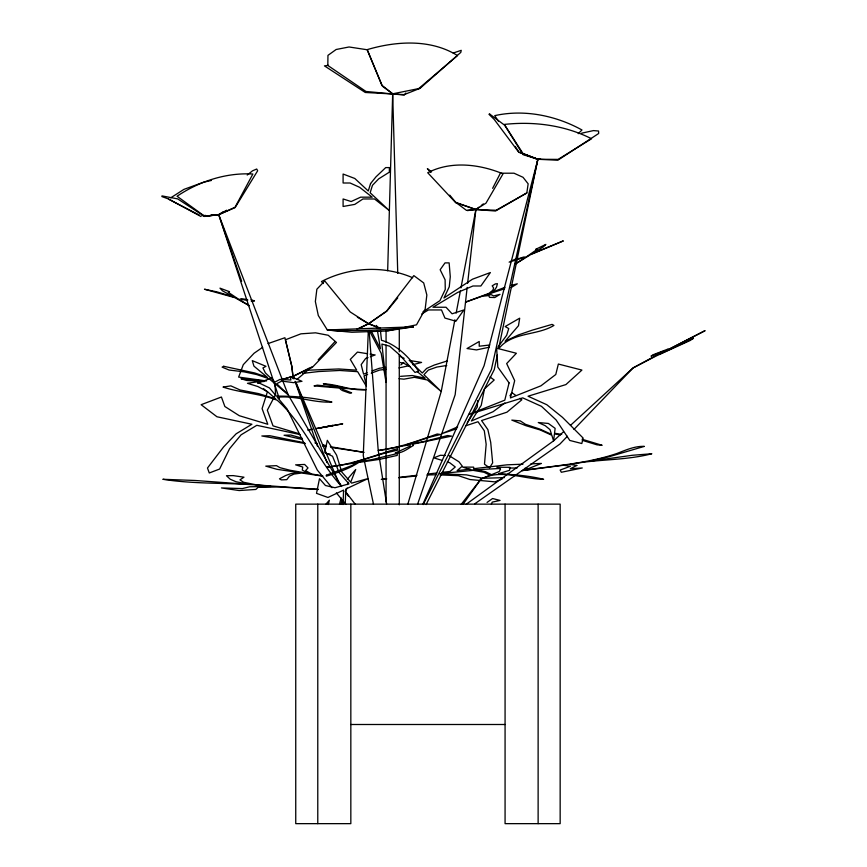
<?xml version="1.0" encoding="UTF-8"?>
<svg xmlns="http://www.w3.org/2000/svg" width="867" height="867" viewBox="0 0 867 867"><rect width="100%" height="100%" fill="white"/><g stroke="black" fill="none" stroke-linecap="round" stroke-linejoin="round"><path stroke-width="1.3" d="M293.263 378.792L291.778 366.058L284.907 337.729L268.033 343.592M387.668 270.721L392.675 93.82L381.805 85.172L367.261 49.766L349.065 46.981L336.147 49.495L327.954 55.369L327.813 65.448L365.961 91.469L404.282 95.034L405.864 92.964M343.061 504.54L343.581 490.104L327.954 497.474L316.509 493.345L319.49 478.692L325.45 485.509L334.998 487.742L348.978 483.862L339.138 472.602L332.538 456.248L324.811 452.596L327.314 440.328L336.591 455.142L341.696 471.897L351.547 483.147L368.085 478.562L345.781 489.075L345.261 503.499M293.219 378.5L291.789 366.275L285.416 339.788L300.936 333.828L315.545 332.83L328.246 335.269L336.472 342.476L312.304 367.359L293.317 376.224L281.71 379.713M368.269 331.812L363.262 455.652L373.493 504.236M477.663 400.587L477.283 406.97L467.411 422.706M467.172 287.356L455.153 394.745L417.612 504.182M467.627 283.336L475.885 209.511L479.083 207.105M454.882 319.771L441.216 391.516L407.848 504.095M456.15 313.139L460.453 290.553M460.951 287.887L475.885 209.511L485.975 203.171L503.023 173.855C479.494 164.091 451.024 160.666 427.713 172.728L455.728 202.715L475.885 209.511L495.523 211.028L526.811 192.875M497.311 354.993L494.298 369.537L426.087 504.583M498.677 348.371L537.876 159.279L540.553 159.084M328.246 504.561L329.362 500.194L326.003 504.106M339.485 504.334L341.121 497.896M342.031 499.901L341.056 503.76L343.581 502.838M351.037 481.348L355.719 469.502L347.288 479.321M422.814 504.388L484.089 365.69L537.876 159.279L558.099 159.387L591.565 138.763C564.872 125.227 533.899 121.163 504.334 124.425L523.061 153.632L537.876 159.279L557.828 160.232L598.685 133.485L598.566 131.025L593.451 130.592L581.638 133.193M491.34 504.03L492.25 502.112L500.042 500.432L492.586 498.525L487.037 502.437M423.172 504.583L491.383 369.537L537.876 159.279L520.005 152.386M492.629 188.334L500.367 173.216L513.99 173.205L523.029 177.291L528.144 183.804L526.822 193.038L496.119 210.258L475.885 209.511L466.413 210.334L455.782 202.379L449.735 195.14M347.331 484.62L348.567 482.236M345.272 491.405L347.19 488.056M509.926 395.84L511.92 392.664L515.898 395.515M463.043 504.247L480.99 479.05L490.137 475.279L484.046 472.277L471.897 470.142L462.696 467.096L473.62 467.14L474.13 469.21L485.466 471.691L491.546 474.693L499.284 471.496L500.541 469.058L496.856 467.237L509.894 467.302L509.59 470.304L498.449 473.707C513.535 474.585 529.033 475.658 543.609 479.321C522.747 479.039 501.093 468.679 480.99 479.05L461.157 504.41M497.918 347.093L506.653 335.334L508.745 328.571L505.147 326.556L519.691 318.178L518.488 325.699L505.103 341.262L518.39 334.955L532.078 330.229L552.062 324.388L553.937 325.428C537.085 335.767 512.256 331.833 498.872 348.512M397.758 297.847L386.671 311.296L368.594 323.738L359.057 328.604M318.178 359.859L334.64 341.988M567.397 436.264L559.898 444.077L474.693 503.868M573.965 429.436L633.073 367.933L664.967 350.647L651.019 356.142L653.154 354.744L668.024 349.043L667.297 350.019L705.099 330.641L659.754 354.126L693.47 338.282L689.969 340.59L656.178 355.979L633.073 367.933L570.486 425.361M578.224 133.67L581.974 129.974C555.769 115.528 524.21 109.09 494.743 115.636L498.384 121.131M563.528 431.733L553.59 440.848L466.175 504.269M328.452 65.328L324.453 65.881L365.267 92.476L404.206 94.622L420.051 88.326L460.789 52.41L461.244 50.329L453.203 53.028M418.718 88.575L457.494 55.564C430.726 38.831 396.36 41.02 367.153 49.647L382.423 86.201L392.675 93.82L420.051 88.326M297.099 379.302L311.773 366.817M400.836 364.909L403.784 362.471M247.225 175.047L252.503 170.832L256.708 169.022L257.672 170.734L235.098 207.603L218.722 214.669L204.569 216.447L177.659 198.879L161.977 195.899L161.901 196.571L168.664 199.042L200.96 216.512M481.218 205.501L483.353 203.897M504.865 402.992L493.03 411.738L471.388 421.004L481.25 405.279L484.469 388.936L494.201 379.995L490.028 377.026M262.658 347.309L254.064 353.259L243.291 364.649L238.642 377.091L266.559 380.949M423.009 311.806L439.948 300.632L445.259 289.459L445.107 279.813L440.154 269.735L445.009 262.885L449.128 262.885L450.276 276.736L449.258 286.814L443.958 297.988L472.439 279.228L490.375 272.552L480.86 285.991L472.948 285.991L457.613 292.461L432.969 307.243L446.028 307.243L452.065 313.8L463.899 309.952L455.912 321.213L444.923 318.07L441.509 309.952L428.45 309.952L421.72 313.984M170.756 197.806L183.934 189.374L203.615 182.211L211.45 180.444M204.764 216.111L218.722 214.669L235.033 207.267L252.871 174.018C226.07 172.468 199.172 181.355 177.052 196.235L204.579 216.186L218.722 214.669L223.209 211.808M511.075 287.606L517.285 283.812L511.172 285.438M210.963 215.124L218.722 214.669L226.666 210.215M280.745 379.757L293.317 376.224L309.465 367.987M357.074 329.07L368.594 323.738L386.628 311.025L413.83 275.608L423.703 282.935L426.846 295.018L425.144 309.259L416.518 324.822L404.737 327.26M457.657 426.889L441.802 433.673L456.779 428.732M502.101 479.028L494.916 481.868L469.99 479.538L458.394 475.68L440.013 474.921M257.575 383.29L272.14 377.752M504.995 287.345L491.166 292.526L495.014 289.513L496.574 286.999L497.43 283.682L495.35 283.91L492.185 285.839L493.637 288.028L492.716 290.369L488.858 293.393L465.525 302.128L482.085 296.286L488.685 295.571L489.562 297.37L494.797 297.544L499.999 294.357L493.626 295.94L491.253 294.672L484.653 295.376L504.67 288.722M368.009 357.594L365.625 358.472L361.181 364.649L363.566 374.111L367.196 372.767M370.393 356.716L375.162 354.95L370.101 354.137M372.041 370.968L379.312 368.28L385.642 367.294M367.641 374.501L364.01 375.844L366.199 384.558M371.271 373.157L379.746 370.025L386.151 369.32M465.525 425.849L478.01 421.73L484.306 430.78L486.159 444.294L484.48 464.192L489.552 467.812L492.662 462.848L490.7 442.322L487.872 429.609L481.575 420.549L506.935 412.183L521.858 399.774L519.875 398.354M447.459 360.889L434.356 365.018L426.651 368.41L422.262 373.027L410.178 361.246M409.04 365.701L398.95 367.933M412.8 364.714L421.59 362.428L409.213 360.434M320.909 427.854L333.004 425.372L316.271 428.558M489.422 347.19L476.46 349.921L467.042 348.523L479.234 341.49L479.213 346.215L489.844 344.99M387.701 330.793L395.569 329.157M398.181 328.615L400.803 328.073M327.368 426.651L342.725 423.833L315.837 428.666M307.687 430.075L311.947 429.349M310.137 429.631L312.586 429.208M446.743 365.484L436.838 367.055L428.341 370.068L423.963 374.685L441.216 391.516L427.344 379.995L414.372 377.297L403.957 379.161L398.993 378.695M413.407 326.816L386.454 330.999L351.904 332.267L327.412 329.959L413.407 326.816C384.915 330.36 356.088 331.324 327.412 329.959M467.389 210.605L475.885 209.511L455.782 202.379M302.702 373.395L318.623 371.542L339.756 370.469L357.637 371.683L366.167 385.945M386.584 478.812L381.296 479.418L386.671 478.931M399.806 477.273L417.005 475.279M427.583 474.054L436.849 472.981M442.137 472.363L450.071 471.442L455.262 466.988L449.724 462.729L447.274 461.981M470.282 469.101L457.115 470.629L462.284 466.164L458.99 461.818L449.084 455.63M474.227 468.646L507.141 464.82L522.974 464.181M398.712 477.739L416.106 476.016M426.802 474.953L436.068 474.769M440.241 473.62L482.984 469.372L500.064 468.473M400.554 376.343L412.215 375.519L425.198 378.207L417.374 371.715M306.365 370.274L338.834 368.963L356.727 370.166L350.29 359.404L357.442 352.1L367.565 353.725M201.913 215.666L205.793 215.439M509.265 467.985L517.035 468.061M530.886 463.867L541.442 463.433L528.588 468.527L524.741 468.375M328.029 453.994L330.067 453.929M504.345 477.641L482.778 478.281L466.479 474.867L440.208 473.805M251.181 301.033L254.497 300.968L251.072 299.7M350.832 724.498L505.071 724.498M264.153 381.567L246.477 380.429L240.983 378.695L264.728 381.101M445.345 455.478L440.371 455.273L433.825 457.874L442.387 460.485M318.319 489.487L279.499 486.961L258.117 487.319L255.841 489.454L239.108 490.538L221.453 487.937L242.392 488.576L249.62 486.766L270.992 486.409C235.055 482.009 198.565 484.935 162.855 479.288L194.956 480.47L249.241 484.393L235.997 481.727L230.232 479.234L226.471 475.723L233.223 475.615L243.963 477.197L239.953 479.863L243.627 482.28L256.881 484.946L318.352 489.378M346.009 331.378L327.444 330.132L318.308 315.534L315.36 301.543L316.867 289.21L324.757 280.93L350.225 311.968L368.594 323.738L379.312 328.094M305.401 443.568L261.834 435.982L269.821 435.722L304.534 442.788M323.228 446.245L325.84 446.635M331.075 447.426L363.793 452.325M322.513 476.113L301.803 473.014L294.032 474.065L289.448 476.2L286.782 479.657L281.309 479.895L279.467 478.833L285.644 475.539L290.976 473.61L298.736 472.558L276.974 469.307L265.757 466.132L276.497 465.666L280.019 467.703L289.979 470.239L308.099 473.371L302.28 470.022L302.756 467.042L295.625 464.842L304.631 464.452L308.013 467.952L305.607 470.597L311.426 473.946L322.784 475.907M247.724 299.646L241.308 298.66L239.151 299.57L228.205 292.244L229.517 291.702L219.98 288.158L222.526 290.835L233.321 296.828L216.793 291.832L204.482 289.231L234.849 297.663L249.165 305.618M322.557 445.681L326.415 446.299L322.557 445.237M363.837 452.303L330.327 446.7M561.686 434.443L554.533 433.218L555.14 428.363L548.388 423.454L538.277 422.532L545.31 425.74L550.025 429.653L551.531 434.389L539.913 429.089L525.478 424.31L520.265 420.885L511.801 420.105L525.922 425.686L540.184 429.956L551.813 435.256L553.59 440.848L554.447 433.912L560.407 434.92M247.659 300.556L242.803 299.559L240.647 300.459L249.197 305.585M399.882 362.46L403.816 363.273L410.254 366.741M300.145 434.584L256.816 425.307L241.069 434.833L229.56 448.748L219.611 469.047L209.272 472.97L207.473 468.017L223.61 446.917L236.16 433.793L251.896 424.256L216.956 416.767L201.133 404.705L221.421 397.01L224.856 406.504L239.303 415.716L267.784 424.288L262.094 408.606L267.339 392.014L263.438 388.524M314.905 442.885L317.474 443.525M322.611 444.793L326.469 445.746M582.071 439.244L602.132 445.302L596.984 444.825L582.31 440.349M302.074 438.193L290.759 435.028L284.062 435.245L302.496 439.536M298.931 433.652L273.007 425.86L267.318 410.178L275.587 394.507L274.937 383.149M412.681 277.743C383.843 265.226 349.249 267.025 321.473 281.547L323.283 283.552M380.537 328.149L368.594 323.738L357.377 317.214M399.319 356.023L404.152 358.342M168.556 199.204L199.432 215.124M431.56 171.796L427.355 168.664L430.736 172.414M368.822 331.01L370.599 332.993L381.209 353.313L386.064 382.455L381.903 344.069L389.63 346.171L400.142 355.372L415.022 372.431L418.468 371.239C410.514 358.147 396.587 344.524 381.491 340.276L380.461 330.869M332.028 487.72L317.333 470.131L287.075 408.942L277.31 397.281C295.734 395.2 313.789 403.122 331.92 402.05C313.876 397.704 294.932 395.981 276.345 396.132L269.496 387.961L256.827 381.881L247.485 383.312L257.835 386.53L267.426 391.581L275.728 398.918L258.637 393.618L240.094 389.977L230.85 385.869L223.025 387.072C240.798 392.957 259.764 393.38 277.245 400.261C304.165 424.104 317.311 459.748 341.457 486.333M336.353 492.889L345.868 504.28M345.554 491.654L355.383 504.421M341.533 486.203L338.444 481.759L295.972 382.434M345.402 491.762L348.491 496.206M515.171 146.425L518.813 151.931M341.49 486.506L288.039 394.561L218.722 214.669L279.358 398.809M371.087 330.869L380.45 348.794L377.427 330.641M293.317 376.224L294.379 378.716M295.755 382.488L327.011 462.631M295.073 381.328L317.528 446.342M218.722 214.669L241.665 281.255M376.56 325.45L376.993 328.051M386.617 503.987L378.229 450.526L369.104 330.479M392.675 93.82L397.758 273.419M538.125 504.139L538.125 823.65M505.071 504.139L505.071 823.65L560.158 823.65L560.158 504.139L295.745 504.139L295.745 823.65L350.832 823.65L350.832 504.139M399.286 328.788L399.286 351.807M399.286 354.516L399.286 504.822M386.064 330.143L386.064 342.324M386.064 345.033L386.064 502.112M317.777 504.139L317.777 823.65M326.371 475.224L326.339 476.178C337.512 472.721 348.978 468.798 358.84 462.425L379.334 459.402L397.227 455.424L397.303 453.549L372.03 459.575L352.869 462.783L385.111 453.051L397.444 450.201L397.498 448.629C374.056 455.478 351.276 464.94 326.696 467.172L355.958 462.859L352.36 465.384L326.371 475.224M509.07 382.889L504.8 400.164L468.679 414.502L522.725 397.866L541.474 406.341L556.083 419.921L569.803 440.447L581.811 443.525L583.155 438.073L562.466 417.341L546.795 404.716L528.057 396.23L565.913 384.58L581.92 370.079L558.359 364.042L555.78 374.501L540.932 385.826L510.403 397.942L514.673 380.667L506.664 363.576L516.385 353.27L496.639 348.198L497.821 367.099L509.07 382.889M370.577 183.544L368.269 191L354.809 178.483L343.094 174.039L343.094 183.002L350.105 183.002L359.632 187.315L372.192 197.167L360.629 197.167L351.157 201.534L343.094 198.966L343.094 206.476L354.809 204.384L362.937 198.966L374.501 198.966L389.37 210.627L370.155 192.767L372.463 185.31L378.651 178.884L389.37 172.154L389.37 167.591L385.717 167.591L376.007 176.825L370.577 183.544M517.642 258.041L516.515 259.439L523.549 257.055L526.085 257.055L537.247 249.317L535.708 249.317L545.852 244.418L543.403 246.857L532.197 253.684L563.333 240.896L530.626 254.649L514.63 264.413L524.557 258.041L522.01 258.041L509.146 262.148L517.642 258.041M341.165 388.199L340.308 389.153L342.292 390.497L349.9 393.206L351.601 392.838L342.519 389.283L343.397 388.329L365.928 389.695C351.276 391.05 337.404 384.07 323.326 383.853L346.713 388.275L317.387 385.154L314.049 385.891L341.165 388.199M413.407 445.465C407.793 448.607 401.952 453.669 395.233 453.018L410.297 446.039L409.853 444.717L378.229 450.526C398.744 448.055 417.894 440.739 437.217 434.009L440.534 434.497L429.436 437.261L405.388 445.172L425.263 441.249L447.589 435.537L451.544 436.123L412.974 444.142L413.407 445.465M223.708 366.286L222.104 367.12L229.105 370.036L244.093 371.856L256.654 374.544L269.095 378.76L288.039 394.561L276.703 383.723L281.775 381.068L293.631 382.661L301.976 381.307L290.467 376.516L290.857 380.006L280.008 379.388L274.937 382.044L265.356 372.875L262.929 367.933L265.996 366.329L252.275 360.618L253.944 366.145L267.22 377.21L254.79 372.983L223.708 366.286M576.826 465.427L570.291 468.744L582.277 467.974L561.328 472.266L560.158 470.055L570.41 466.262L563.496 465.254L522.086 470.618C553.85 465.644 586.395 463.867 617.055 453.43C625.736 450.103 634.882 445.931 644.322 446.386L608.862 456.801L589.462 461.244L632.411 455.273L651.821 453.755C625.009 460.735 597.168 458.957 569.912 464.419L576.826 465.427M489.703 114.086L488.923 114.249L494.233 119.462L518.802 152.31L537.876 159.279L523.029 154.651L504.757 125.292L489.703 114.086"/></g></svg>
